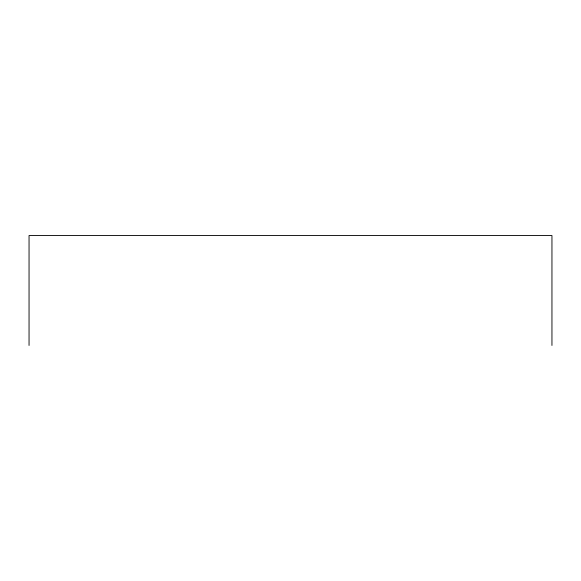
<?xml version="1.0" encoding="UTF-8"?>
<svg xmlns="http://www.w3.org/2000/svg" width="581" height="581" viewBox="0 0 581 581"><rect width="100%" height="100%" fill="white"/><g stroke="black" fill="none" stroke-linecap="round" stroke-linejoin="round"><path stroke-width="0.87" d="M551.95 345.448L551.95 235.552L29.05 235.552L29.05 345.448"/></g></svg>
